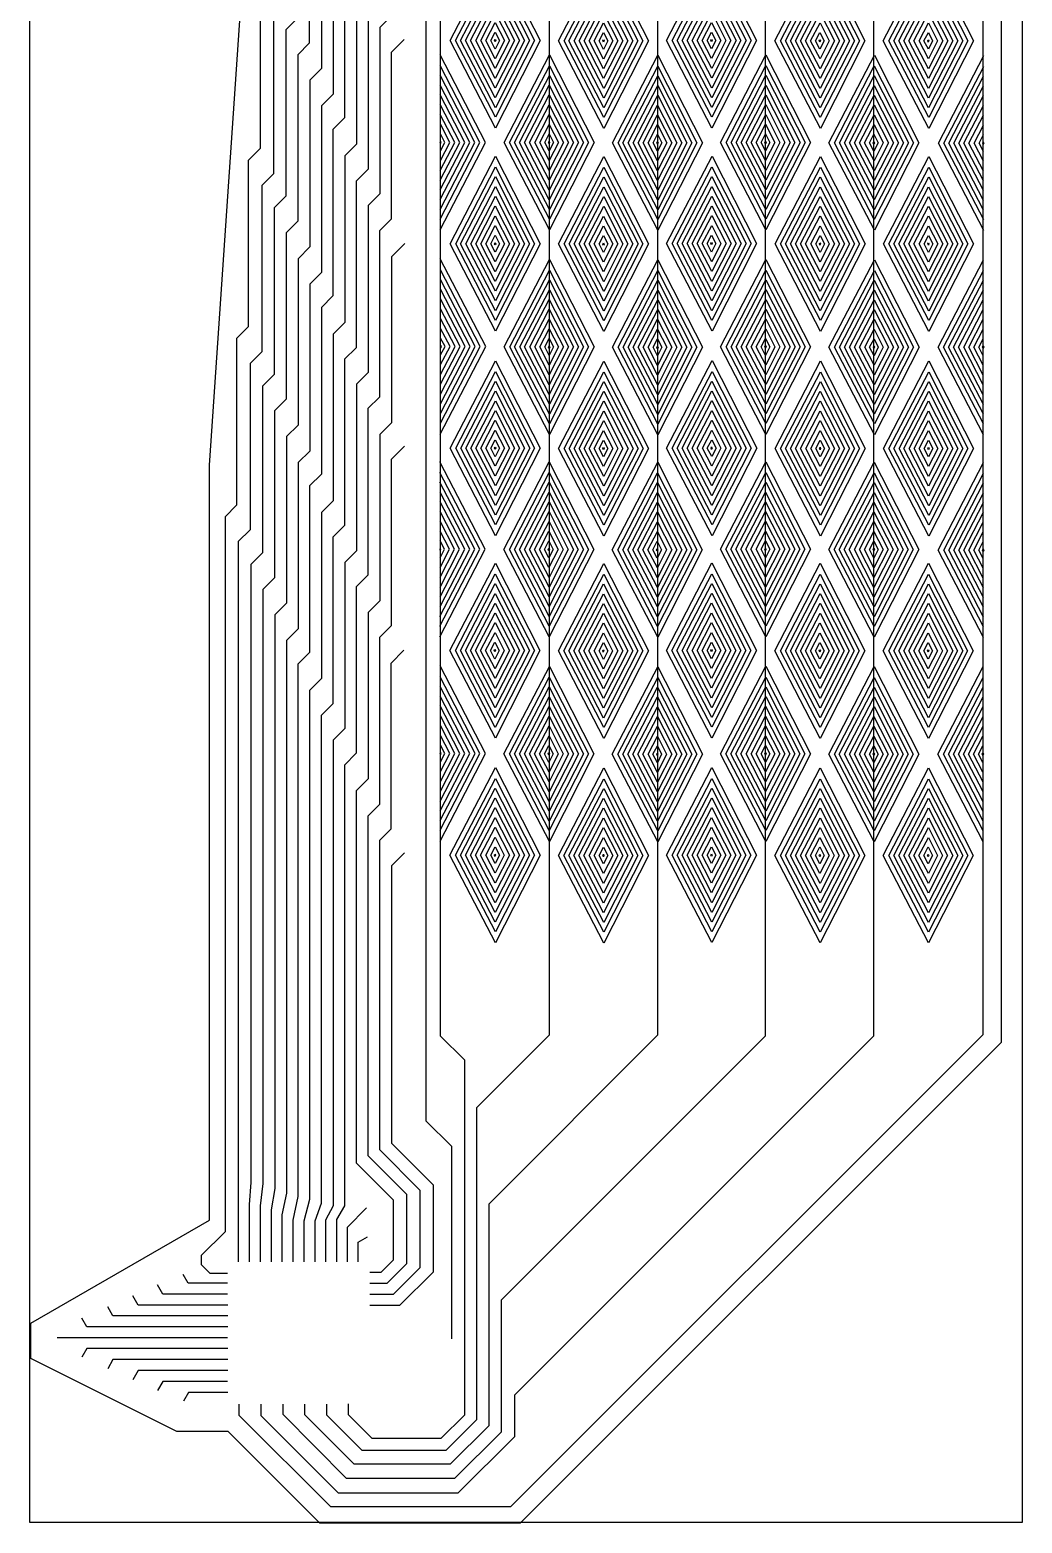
# Model space of a CAD drawing. Extents: x 4 to 38, y 96 to 221.
# Drawn here: x 3.9 to 37.9, y 96.1 to 147.4 of the extents above; entities that cross this region are included whole.
import ezdxf

# ---------------------------------------------------------------- set-up
doc = ezdxf.new("R2010")
doc.units = 0
doc.layers.add('Layer_1', color=7, linetype='CONTINUOUS')

msp = doc.modelspace()

# ---------------------------------------------------------------- linework, layer by layer
at = {"layer": 'Layer_1', "color": 7}
for points in [[(3.854081, 220.964855), (37.885623, 220.964855), (37.885623, 96.14432), (3.854081, 96.14432)], [(18.265335, 146.994397), (19.822774, 149.998705), (21.353201, 146.994397), (19.822774, 143.989733)], [(21.982928, 146.983567), (23.540367, 149.987869), (25.070794, 146.983567), (23.540367, 143.978903)], [(25.69029, 146.996798), (27.247729, 150.0011), (28.778156, 146.996798), (27.247729, 143.992132)], [(25.881198, 146.996768), (27.246036, 149.629549), (28.587202, 146.996768), (27.246036, 144.363682)], [(29.407883, 146.98596), (30.965324, 149.990265), (32.49575, 146.98596), (30.965324, 143.981295)], [(33.124935, 146.985938), (34.682374, 149.990241), (36.212801, 146.985938), (34.682374, 143.981272)], [(18.456242, 146.994375), (19.82108, 149.627154), (21.162247, 146.994375), (19.82108, 144.361283)], [(18.626448, 146.994352), (19.81957, 149.295892), (20.992, 146.994352), (19.81957, 144.692543)], [(22.173836, 146.983538), (23.538674, 149.616317), (24.879839, 146.983538), (23.538674, 144.350453)], [(22.344041, 146.983515), (23.537165, 149.285058), (24.709593, 146.983515), (23.537165, 144.681713)], [(26.051403, 146.996753), (27.244526, 149.298287), (28.416955, 146.996753), (27.244526, 144.694942)], [(29.598791, 146.985938), (30.963629, 149.618714), (32.304794, 146.985938), (30.963629, 144.352845)], [(29.768997, 146.985915), (30.962119, 149.287453), (32.134548, 146.985915), (30.962119, 144.684105)], [(33.315842, 146.985915), (34.68068, 149.618689), (36.021847, 146.985915), (34.68068, 144.352823)], [(33.486048, 146.985893), (34.679172, 149.287429), (35.8516, 146.985893), (34.679172, 144.684082)], [(18.799517, 146.99433), (19.818034, 148.959058), (20.818888, 146.99433), (19.818034, 145.029375)], [(18.970354, 146.994315), (19.816518, 148.626567), (20.648006, 146.994315), (19.816518, 145.361865)], [(22.517111, 146.9835), (23.535628, 148.948224), (24.53648, 146.9835), (23.535628, 145.018537)], [(22.687948, 146.983477), (23.534111, 148.615732), (24.365599, 146.983477), (23.534111, 145.351027)], [(26.224472, 146.99673), (27.24299, 148.961454), (28.243844, 146.99673), (27.24299, 145.031768)], [(26.39531, 146.996708), (27.241474, 148.628962), (28.072962, 146.996708), (27.241474, 145.364258)], [(29.942066, 146.985893), (30.960583, 148.95062), (31.961435, 146.985893), (30.960583, 145.020938)], [(30.112903, 146.98587), (30.959067, 148.618127), (31.790556, 146.98587), (30.959067, 145.353428)], [(33.659117, 146.98587), (34.677635, 148.950596), (35.678488, 146.98587), (34.677635, 145.020915)], [(33.829954, 146.985847), (34.676118, 148.618103), (35.507606, 146.985847), (34.676118, 145.353405)], [(19.143649, 146.994293), (19.814981, 148.289294), (20.474671, 146.994293), (19.814981, 145.699133)], [(22.861242, 146.983455), (23.532575, 148.27846), (24.192263, 146.983455), (23.532575, 145.688302)], [(26.568604, 146.996685), (27.239936, 148.291691), (27.899627, 146.996685), (27.239936, 145.701532)], [(30.286198, 146.985847), (30.95753, 148.280855), (31.617218, 146.985847), (30.95753, 145.690695)], [(34.003249, 146.985825), (34.674582, 148.280831), (35.334271, 146.985825), (34.674582, 145.690673)], [(19.315534, 146.99427), (19.813441, 147.954733), (20.302711, 146.99427), (19.813441, 146.033693)], [(19.490151, 146.994248), (19.81186, 147.61482), (20.127988, 146.994248), (19.81186, 146.373593)], [(23.033129, 146.983432), (23.531035, 147.943898), (24.020304, 146.983432), (23.531035, 146.022855)], [(23.207744, 146.98341), (23.529453, 147.60399), (23.845581, 146.98341), (23.529453, 146.362763)], [(26.74049, 146.996663), (27.238398, 147.957128), (27.727666, 146.996663), (27.238398, 146.036092)], [(26.915107, 146.99664), (27.236816, 147.61722), (27.552944, 146.99664), (27.236816, 146.375992)], [(30.458083, 146.985825), (30.95599, 147.946293), (31.445259, 146.985825), (30.95599, 146.025255)], [(30.6327, 146.98581), (30.954408, 147.606382), (31.270536, 146.98581), (30.954408, 146.365155)], [(34.175135, 146.985803), (34.673042, 147.94627), (35.162312, 146.985803), (34.673042, 146.025225)], [(34.349751, 146.98578), (34.671461, 147.60636), (34.987589, 146.98578), (34.671461, 146.365133)], [(19.660225, 146.994225), (19.810291, 147.283695), (19.957753, 146.994225), (19.810291, 146.70471)], [(23.377819, 146.983387), (23.527883, 147.272865), (23.675346, 146.983387), (23.527883, 146.693872)], [(27.085181, 146.996618), (27.235247, 147.286095), (27.382708, 146.996618), (27.235247, 146.70711)], [(30.802774, 146.98578), (30.952839, 147.275258), (31.100301, 146.98578), (30.952839, 146.696272)], [(34.519826, 146.985758), (34.669892, 147.275235), (34.817354, 146.985758), (34.669892, 146.69625)], [(19.786615, 146.99283), (19.808267, 147.034605), (19.829545, 146.99283), (19.808267, 146.951055)], [(23.504208, 146.981992), (23.525861, 147.023767), (23.547138, 146.981992), (23.525861, 146.940217)], [(27.211571, 146.995223), (27.233224, 147.036997), (27.254501, 146.995223), (27.233224, 146.953447)], [(30.929163, 146.984385), (30.950815, 147.02616), (30.972093, 146.984385), (30.950815, 146.94261)], [(34.646216, 146.984363), (34.667868, 147.026138), (34.689146, 146.984363), (34.667868, 146.942588)], [(20.117153, 143.50011), (21.674592, 146.504415), (23.205019, 143.50011), (21.674592, 140.495452)], [(20.30806, 143.500088), (21.672898, 146.132865), (23.014065, 143.500088), (21.672898, 140.866995)], [(23.834746, 143.48928), (25.392184, 146.493585), (26.922611, 143.48928), (25.392184, 140.484615)], [(24.025654, 143.489258), (25.390491, 146.122028), (26.731657, 143.489258), (25.390491, 140.856165)], [(27.542109, 143.50251), (29.099548, 146.506815), (30.629975, 143.50251), (29.099548, 140.497845)], [(27.733017, 143.502488), (29.097855, 146.135258), (30.43902, 143.502488), (29.097855, 140.869395)], [(31.259702, 143.491672), (32.81714, 146.495978), (34.347567, 143.491672), (32.81714, 140.487015)], [(31.450609, 143.49165), (32.815447, 146.124427), (34.156614, 143.49165), (32.815447, 140.858557)], [(20.478266, 143.500072), (21.671389, 145.801605), (22.843817, 143.500072), (21.671389, 141.198255)], [(24.195859, 143.489235), (25.388981, 145.790767), (26.56141, 143.489235), (25.388981, 141.187425)], [(27.903222, 143.502465), (29.096344, 145.803997), (30.268774, 143.502465), (29.096344, 141.200655)], [(31.620814, 143.491627), (32.813938, 145.79316), (33.986365, 143.491627), (32.813938, 141.189818)], [(20.651336, 143.50005), (21.669854, 145.464772), (22.670706, 143.50005), (21.669854, 141.535088)], [(20.822173, 143.500027), (21.668336, 145.132275), (22.499825, 143.500027), (21.668336, 141.867578)], [(24.368929, 143.489213), (25.387445, 145.453935), (26.388298, 143.489213), (25.387445, 141.524258)], [(24.539766, 143.48919), (25.385929, 145.121445), (26.217417, 143.48919), (25.385929, 141.856747)], [(28.076291, 143.502443), (29.094808, 145.467165), (30.095661, 143.502443), (29.094808, 141.537487)], [(28.247129, 143.50242), (29.093293, 145.134675), (29.924781, 143.50242), (29.093293, 141.869978)], [(31.793884, 143.491605), (32.812402, 145.456327), (33.813254, 143.491605), (32.812402, 141.52665)], [(31.964721, 143.49159), (32.810885, 145.123837), (33.642373, 143.49159), (32.810885, 141.85914)], [(20.995467, 143.500005), (21.666799, 144.795007), (22.326489, 143.500005), (21.666799, 142.204853)], [(24.71306, 143.489175), (25.384392, 144.78417), (26.04408, 143.489175), (25.384392, 142.194015)], [(28.420423, 143.502398), (29.091755, 144.7974), (29.751444, 143.502398), (29.091755, 142.207245)], [(32.138015, 143.491568), (32.809348, 144.78657), (33.469038, 143.491568), (32.809348, 142.196408)], [(21.167353, 143.499982), (21.665261, 144.460447), (22.154529, 143.499982), (21.665261, 142.539405)], [(21.341969, 143.49996), (21.663679, 144.12054), (21.979807, 143.49996), (21.663679, 142.879312)], [(24.884946, 143.489152), (25.382852, 144.44961), (25.872121, 143.489152), (25.382852, 142.528575)], [(25.059563, 143.489123), (25.381271, 144.109702), (25.697399, 143.489123), (25.381271, 142.868475)], [(28.592309, 143.502383), (29.090215, 144.46284), (29.579485, 143.502383), (29.090215, 142.541805)], [(28.766926, 143.50236), (29.088634, 144.122932), (29.404762, 143.50236), (29.088634, 142.881705)], [(32.309901, 143.491545), (32.807809, 144.452002), (33.297078, 143.491545), (32.807809, 142.530967)], [(32.484518, 143.491523), (32.806227, 144.112095), (33.122355, 143.491523), (32.806227, 142.870868)], [(17.957867, 143.50056), (17.936215, 143.542335), (17.914937, 143.50056), (17.936215, 143.458785)], [(21.512044, 143.499937), (21.662109, 143.789415), (21.809572, 143.499937), (21.662109, 143.210422)], [(21.638434, 143.498542), (21.660086, 143.540318), (21.681364, 143.498542), (21.660086, 143.456768)], [(25.229636, 143.4891), (25.379701, 143.778577), (25.527164, 143.4891), (25.379701, 143.199592)], [(25.356026, 143.487712), (25.377678, 143.529488), (25.398955, 143.487712), (25.377678, 143.445938)], [(28.937, 143.50233), (29.087065, 143.791808), (29.234527, 143.50233), (29.087065, 143.212823)], [(29.063389, 143.500935), (29.085041, 143.54271), (29.106319, 143.500935), (29.085041, 143.45916)], [(32.654593, 143.4915), (32.804659, 143.78097), (32.95212, 143.4915), (32.804659, 143.201985)], [(32.780983, 143.490105), (32.802635, 143.53188), (32.823913, 143.490105), (32.802635, 143.44833)], [(36.533521, 143.47569), (36.555173, 143.517465), (36.576451, 143.47569), (36.555173, 143.433915)], [(18.26755, 140.025728), (19.824988, 143.030033), (21.355416, 140.025728), (19.824988, 137.021062)], [(21.985142, 140.014898), (23.542581, 143.019195), (25.073008, 140.014898), (23.542581, 137.010233)], [(25.692504, 140.028128), (27.249944, 143.032425), (28.78037, 140.028128), (27.249944, 137.023462)], [(29.410098, 140.01729), (30.967536, 143.021595), (32.497964, 140.01729), (30.967536, 137.012625)], [(33.127149, 140.017268), (34.684588, 143.021572), (36.215014, 140.017268), (34.684588, 137.012603)], [(18.458457, 140.025705), (19.823296, 142.658482), (21.164461, 140.025705), (19.823296, 137.392612)], [(22.17605, 140.014868), (23.540888, 142.647645), (24.882054, 140.014868), (23.540887, 137.381783)], [(25.883412, 140.028105), (27.24825, 142.660875), (28.589416, 140.028105), (27.24825, 137.395013)], [(29.601005, 140.017268), (30.965843, 142.650045), (32.307008, 140.017268), (30.965843, 137.384175)], [(33.318057, 140.017245), (34.682894, 142.650015), (36.024062, 140.017245), (34.682894, 137.384152)], [(18.628663, 140.025682), (19.821785, 142.327223), (20.994214, 140.025682), (19.821785, 137.723872)], [(18.801732, 140.02566), (19.820249, 141.99039), (20.821102, 140.02566), (19.820249, 138.060705)], [(22.346255, 140.014853), (23.539378, 142.316385), (24.711806, 140.014853), (23.539378, 137.713043)], [(22.519324, 140.01483), (23.537843, 141.979553), (24.538695, 140.01483), (23.537843, 138.049868)], [(26.053617, 140.028082), (27.246739, 142.329615), (28.419169, 140.028082), (27.246739, 137.726272)], [(26.226686, 140.02806), (27.245205, 141.992783), (28.246058, 140.02806), (27.245205, 138.063097)], [(29.771211, 140.017245), (30.964333, 142.318778), (32.136762, 140.017245), (30.964333, 137.715435)], [(29.94428, 140.017223), (30.962797, 141.981945), (31.963649, 140.017223), (30.962797, 138.052267)], [(33.488262, 140.017223), (34.681384, 142.318755), (35.853813, 140.017223), (34.681384, 137.715413)], [(33.661331, 140.0172), (34.679849, 141.981922), (35.680702, 140.0172), (34.679849, 138.052245)], [(18.972569, 140.025645), (19.818733, 141.657893), (20.65022, 140.025645), (19.818733, 138.393195)], [(22.690162, 140.014807), (23.536325, 141.647063), (24.367813, 140.014807), (23.536325, 138.382365)], [(26.397524, 140.028037), (27.243688, 141.660292), (28.075176, 140.028037), (27.243688, 138.395595)], [(30.115117, 140.0172), (30.96128, 141.649455), (31.792769, 140.0172), (30.96128, 138.384757)], [(33.832169, 140.017178), (34.678333, 141.649432), (35.509821, 140.017178), (34.678333, 138.384735)], [(19.145864, 140.025622), (19.817196, 141.320625), (20.476885, 140.025622), (19.817196, 138.730462)], [(19.317749, 140.0256), (19.815656, 140.986058), (20.304925, 140.0256), (19.815656, 139.065022)], [(22.863456, 140.014785), (23.534789, 141.309787), (24.194477, 140.014785), (23.534788, 138.719632)], [(23.035342, 140.014763), (23.533249, 140.975228), (24.022519, 140.014763), (23.533249, 139.054185)], [(26.570818, 140.028015), (27.24215, 141.323017), (27.90184, 140.028015), (27.24215, 138.732863)], [(26.742703, 140.027993), (27.240612, 140.988458), (27.729881, 140.027993), (27.240612, 139.067415)], [(30.288412, 140.017185), (30.959744, 141.31218), (31.619432, 140.017185), (30.959744, 138.722025)], [(30.460297, 140.017162), (30.958204, 140.97762), (31.447473, 140.017162), (30.958204, 139.056585)], [(34.005463, 140.017155), (34.676795, 141.312158), (35.336486, 140.017155), (34.676795, 138.722002)], [(34.177349, 140.017133), (34.675257, 140.977598), (35.164525, 140.017133), (34.675257, 139.056562)], [(19.492366, 140.025577), (19.814074, 140.64615), (20.130202, 140.025577), (19.814074, 139.40493)], [(23.209958, 140.01474), (23.531668, 140.63532), (23.847796, 140.01474), (23.531668, 139.394092)], [(26.917321, 140.02797), (27.23903, 140.64855), (27.555158, 140.02797), (27.23903, 139.407322)], [(30.634915, 140.01714), (30.956622, 140.637713), (31.27275, 140.01714), (30.956622, 139.396485)], [(34.351965, 140.017118), (34.673675, 140.63769), (34.989803, 140.017118), (34.673675, 139.396463)], [(19.66244, 140.025555), (19.812506, 140.315025), (19.959967, 140.025555), (19.812506, 139.73604)], [(19.788829, 140.02416), (19.810482, 140.065935), (19.83176, 140.02416), (19.810482, 139.982385)], [(23.380033, 140.014718), (23.530097, 140.304195), (23.677561, 140.014718), (23.530097, 139.72521)], [(23.506423, 140.013323), (23.528075, 140.055097), (23.549353, 140.013323), (23.528075, 139.971547)], [(27.087396, 140.027947), (27.237461, 140.317425), (27.384923, 140.027947), (27.237461, 139.73844)], [(27.213785, 140.026553), (27.235437, 140.068328), (27.256715, 140.026553), (27.235437, 139.984778)], [(30.804988, 140.017118), (30.955054, 140.306588), (31.102515, 140.017118), (30.955054, 139.727602)], [(30.931377, 140.015722), (30.953029, 140.057498), (30.974307, 140.015722), (30.953029, 139.973948)], [(34.52204, 140.017088), (34.672106, 140.306565), (34.819568, 140.017088), (34.672106, 139.72758)], [(34.64843, 140.015693), (34.670083, 140.057468), (34.69136, 140.015693), (34.670083, 139.973917)], [(20.11884, 136.48053), (21.676279, 139.484835), (23.206705, 136.48053), (21.676279, 133.475865)], [(23.836433, 136.469693), (25.393872, 139.473997), (26.924299, 136.469693), (25.393872, 133.465035)], [(27.543796, 136.48293), (29.101236, 139.487227), (30.631663, 136.48293), (29.101236, 133.478265)], [(31.261389, 136.472093), (32.818828, 139.476398), (34.349255, 136.472093), (32.818828, 133.467427)], [(20.309748, 136.480507), (21.674585, 139.113278), (23.015753, 136.480507), (21.674585, 133.847415)], [(24.027341, 136.46967), (25.392178, 139.102447), (26.733343, 136.46967), (25.392178, 133.836578)], [(27.734704, 136.4829), (29.099542, 139.115678), (30.440707, 136.4829), (29.099542, 133.849815)], [(31.452296, 136.47207), (32.817134, 139.10484), (34.158301, 136.47207), (32.817134, 133.838977)], [(20.479953, 136.480485), (21.673075, 138.782025), (22.845504, 136.480485), (21.673075, 134.178675)], [(20.653022, 136.480462), (21.67154, 138.445185), (22.672393, 136.480462), (21.67154, 134.515508)], [(24.197547, 136.469648), (25.390668, 138.771187), (26.563097, 136.469648), (25.390668, 134.167845)], [(24.370616, 136.469632), (25.389132, 138.434355), (26.389984, 136.469632), (25.389132, 134.50467)], [(27.90491, 136.482878), (29.098032, 138.784418), (30.27046, 136.482878), (29.098032, 134.181075)], [(28.077979, 136.482863), (29.096496, 138.447585), (30.097349, 136.482863), (29.096496, 134.5179)], [(31.622502, 136.472048), (32.815625, 138.77358), (33.988053, 136.472048), (32.815625, 134.170237)], [(31.795571, 136.472025), (32.814089, 138.436747), (33.814942, 136.472025), (32.814089, 134.50707)], [(20.82386, 136.480447), (21.670024, 138.112695), (22.501511, 136.480447), (21.670024, 134.847998)], [(24.541454, 136.46961), (25.387616, 138.101857), (26.219105, 136.46961), (25.387616, 134.83716)], [(28.248817, 136.48284), (29.09498, 138.115087), (29.926468, 136.48284), (29.09498, 134.85039)], [(31.966409, 136.472003), (32.812572, 138.104258), (33.64406, 136.472003), (32.812572, 134.83956)], [(20.997154, 136.480425), (21.668486, 137.77542), (22.328176, 136.480425), (21.668486, 135.185265)], [(21.16904, 136.480402), (21.666946, 137.44086), (22.156216, 136.480402), (21.666946, 135.519825)], [(24.714748, 136.469587), (25.38608, 137.76459), (26.045768, 136.469587), (25.38608, 135.174435)], [(24.886633, 136.469565), (25.384538, 137.430023), (25.873808, 136.469565), (25.384538, 135.508987)], [(28.42211, 136.482818), (29.093443, 137.77782), (29.753132, 136.482818), (29.093443, 135.187665)], [(28.593996, 136.482795), (29.091903, 137.443252), (29.581172, 136.482795), (29.091903, 135.522218)], [(32.139703, 136.47198), (32.811035, 137.766982), (33.470726, 136.47198), (32.811035, 135.176828)], [(32.311589, 136.471958), (32.809496, 137.432423), (33.298766, 136.471958), (32.809496, 135.51138)], [(21.343656, 136.48038), (21.665365, 137.100953), (21.981493, 136.48038), (21.665365, 135.859725)], [(25.06125, 136.469542), (25.382956, 137.090115), (25.699084, 136.469542), (25.382956, 135.848895)], [(28.768613, 136.482773), (29.090321, 137.103352), (29.406449, 136.482773), (29.090321, 135.862125)], [(32.486205, 136.471935), (32.807915, 137.092515), (33.124043, 136.471935), (32.807915, 135.851288)], [(17.966768, 136.495365), (17.945116, 136.53714), (17.923838, 136.495365), (17.945116, 136.45359)], [(21.513731, 136.48035), (21.663796, 136.769827), (21.811259, 136.48035), (21.663796, 136.190843)], [(21.64012, 136.478963), (21.661772, 136.520737), (21.68305, 136.478963), (21.661772, 136.437187)], [(25.231323, 136.46952), (25.381388, 136.758998), (25.52885, 136.46952), (25.381388, 136.180005)], [(25.357712, 136.468125), (25.379364, 136.5099), (25.400641, 136.468125), (25.379364, 136.42635)], [(28.938687, 136.48275), (29.088752, 136.772227), (29.236214, 136.48275), (29.088752, 136.193235)], [(29.065076, 136.481355), (29.086729, 136.52313), (29.108006, 136.481355), (29.086729, 136.43958)], [(32.65628, 136.471913), (32.806346, 136.76139), (32.953807, 136.471913), (32.806346, 136.182405)], [(32.782669, 136.470517), (32.804322, 136.512293), (32.825599, 136.470517), (32.804322, 136.428742)], [(36.524621, 136.470495), (36.546274, 136.51227), (36.567551, 136.470495), (36.546274, 136.42872)], [(18.269237, 133.006147), (19.826675, 136.010453), (21.357101, 133.006147), (19.826675, 130.001483)], [(21.986829, 132.99531), (23.544268, 135.999615), (25.074695, 132.99531), (23.544268, 129.990645)], [(25.694191, 133.00854), (27.251631, 136.012845), (28.782058, 133.00854), (27.251631, 130.003875)], [(29.411786, 132.99771), (30.969224, 136.002007), (32.499651, 132.99771), (30.969224, 129.993045)], [(33.128836, 132.99768), (34.686275, 136.001985), (36.216702, 132.99768), (34.686275, 129.993015)], [(18.460144, 133.006125), (19.824982, 135.638895), (21.166148, 133.006125), (19.824982, 130.373032)], [(18.63035, 133.006102), (19.823473, 135.307635), (20.9959, 133.006102), (19.823473, 130.704285)], [(22.177737, 132.995288), (23.542575, 135.628065), (24.883739, 132.995288), (23.542575, 130.362195)], [(22.347943, 132.995265), (23.541064, 135.296805), (24.713494, 132.995265), (23.541064, 130.693455)], [(25.8851, 133.008517), (27.249937, 135.641295), (28.591104, 133.008517), (27.249937, 130.375425)], [(26.055304, 133.008495), (27.248427, 135.310035), (28.420855, 133.008495), (27.248427, 130.706685)], [(29.602692, 132.99768), (30.967531, 135.630458), (32.308696, 132.99768), (30.967531, 130.364587)], [(29.772899, 132.997665), (30.966021, 135.299197), (32.138449, 132.997665), (30.966021, 130.695848)], [(33.319744, 132.997658), (34.684582, 135.630435), (36.025749, 132.997658), (34.684582, 130.364565)], [(33.48995, 132.997635), (34.683073, 135.299175), (35.855501, 132.997635), (34.683073, 130.695825)], [(18.803419, 133.00608), (19.821936, 134.970802), (20.822789, 133.00608), (19.821936, 131.041117)], [(22.521012, 132.99525), (23.539529, 134.959965), (24.54038, 132.99525), (23.539529, 131.030287)], [(26.228374, 133.00848), (27.246892, 134.973195), (28.247745, 133.00848), (27.246892, 131.043518)], [(29.945968, 132.997642), (30.964484, 134.962365), (31.965337, 132.997642), (30.964484, 131.03268)], [(33.663019, 132.997613), (34.681537, 134.962335), (35.68239, 132.997613), (34.681537, 131.032657)], [(18.974256, 133.006057), (19.820419, 134.638312), (20.651907, 133.006057), (19.820419, 131.373615)], [(19.14755, 133.006035), (19.818883, 134.301038), (20.478572, 133.006035), (19.818883, 131.710882)], [(22.691849, 132.995227), (23.538013, 134.627475), (24.369501, 132.995227), (23.538013, 131.362777)], [(22.865144, 132.995205), (23.536476, 134.290208), (24.196164, 132.995205), (23.536476, 131.700045)], [(26.399212, 133.008458), (27.245375, 134.640705), (28.076863, 133.008457), (27.245375, 131.376008)], [(26.572505, 133.008435), (27.243838, 134.303438), (27.903527, 133.008435), (27.243838, 131.713282)], [(30.116805, 132.99762), (30.962968, 134.629868), (31.794457, 132.99762), (30.962968, 131.365178)], [(30.290099, 132.997597), (30.961432, 134.2926), (31.62112, 132.997597), (30.961432, 131.702445)], [(33.833856, 132.997597), (34.68002, 134.629845), (35.511508, 132.997597), (34.68002, 131.365148)], [(34.00715, 132.997575), (34.678483, 134.292577), (35.338173, 132.997575), (34.678483, 131.702415)], [(19.319436, 133.006012), (19.817343, 133.966477), (20.306612, 133.006012), (19.817343, 132.045443)], [(23.037029, 132.995182), (23.534935, 133.95564), (24.024206, 132.995182), (23.534935, 132.034605)], [(26.744391, 133.008412), (27.242299, 133.96887), (27.731568, 133.008412), (27.242299, 132.047835)], [(30.461985, 132.997575), (30.959891, 133.95804), (31.44916, 132.997575), (30.959891, 132.036997)], [(34.179036, 132.997553), (34.676944, 133.95801), (35.166213, 132.997553), (34.676944, 132.036975)], [(19.494052, 133.005998), (19.815761, 133.62657), (20.131889, 133.005998), (19.815761, 132.385343)], [(19.664127, 133.005967), (19.814192, 133.295445), (19.961654, 133.005967), (19.814192, 132.71646)], [(23.211646, 132.99516), (23.533353, 133.615733), (23.849481, 132.99516), (23.533353, 132.374505)], [(23.38172, 132.995137), (23.531785, 133.284607), (23.679247, 132.995137), (23.531785, 132.705623)], [(26.919008, 133.00839), (27.240718, 133.628963), (27.556846, 133.00839), (27.240718, 132.387735)], [(27.089083, 133.00836), (27.239148, 133.297838), (27.38661, 133.00836), (27.239148, 132.718852)], [(30.636601, 132.997553), (30.958309, 133.618133), (31.274437, 132.997553), (30.958309, 132.376905)], [(30.806675, 132.99753), (30.956741, 133.287008), (31.104202, 132.99753), (30.956741, 132.708015)], [(34.353653, 132.99753), (34.675362, 133.618103), (34.99149, 132.99753), (34.675362, 132.376882)], [(34.523728, 132.997507), (34.673794, 133.286985), (34.821255, 132.997507), (34.673794, 132.708)], [(19.790516, 133.004572), (19.812169, 133.046347), (19.833446, 133.004572), (19.812169, 132.962797)], [(23.508108, 132.993742), (23.529761, 133.035517), (23.551038, 132.993742), (23.529761, 132.951967)], [(27.215473, 133.006973), (27.237125, 133.048747), (27.258403, 133.006973), (27.237125, 132.965197)], [(30.933065, 132.996135), (30.954717, 133.03791), (30.975995, 132.996135), (30.954717, 132.95436)], [(34.650118, 132.996112), (34.67177, 133.037888), (34.693048, 132.996112), (34.67177, 132.954338)], [(20.111037, 129.535695), (21.668477, 132.54), (23.198902, 129.535695), (21.668477, 126.531037)], [(23.828631, 129.524865), (25.386068, 132.52917), (26.916495, 129.524865), (25.386068, 126.5202)], [(27.535994, 129.538095), (29.093433, 132.5424), (30.623859, 129.538095), (29.093433, 126.53343)], [(31.253585, 129.527258), (32.811024, 132.531563), (34.341451, 129.527258), (32.811024, 126.5226)], [(20.301945, 129.535673), (21.666782, 132.16845), (23.007949, 129.535673), (21.666782, 126.90258)], [(20.47215, 129.535658), (21.665273, 131.83719), (22.837701, 129.535658), (21.665273, 127.23384)], [(24.019538, 129.524842), (25.384375, 132.157612), (26.725541, 129.524842), (25.384375, 126.89175)], [(24.189744, 129.52482), (25.382865, 131.826352), (26.555293, 129.52482), (25.382865, 127.22301)], [(27.726902, 129.538072), (29.091739, 132.170842), (30.432904, 129.538072), (29.091739, 126.90498)], [(27.897106, 129.53805), (29.090228, 131.839583), (30.262658, 129.53805), (29.090228, 127.23624)], [(31.444492, 129.527235), (32.809331, 132.160012), (34.150498, 129.527235), (32.809331, 126.894143)], [(31.614698, 129.527213), (32.807822, 131.828745), (33.980249, 129.527213), (32.807822, 127.225403)], [(20.645219, 129.535635), (21.663738, 131.500358), (22.664591, 129.535635), (21.663738, 127.570673)], [(24.362813, 129.524798), (25.381329, 131.48952), (26.382182, 129.524798), (25.381329, 127.559843)], [(28.070176, 129.538027), (29.088692, 131.50275), (30.089545, 129.538027), (29.088692, 127.573072)], [(31.787768, 129.52719), (32.806286, 131.491913), (33.807139, 129.52719), (32.806286, 127.562235)], [(20.816057, 129.535613), (21.662221, 131.16786), (22.493709, 129.535612), (21.662221, 127.903162)], [(20.989351, 129.53559), (21.660683, 130.830592), (22.320373, 129.53559), (21.660683, 128.240437)], [(24.533651, 129.524775), (25.379812, 131.15703), (26.211301, 129.524775), (25.379812, 127.892333)], [(24.706945, 129.52476), (25.378276, 130.819755), (26.037964, 129.52476), (25.378276, 128.2296)], [(28.241014, 129.538005), (29.087177, 131.17026), (29.918665, 129.538005), (29.087177, 127.905562)], [(28.414307, 129.537982), (29.08564, 130.832985), (29.745328, 129.537982), (29.08564, 128.24283)], [(31.958605, 129.527175), (32.804768, 131.159423), (33.636256, 129.527175), (32.804768, 127.894725)], [(32.131899, 129.527152), (32.803232, 130.822155), (33.462922, 129.527152), (32.803232, 128.231992)], [(21.161237, 129.535568), (21.659145, 130.496033), (22.148414, 129.535568), (21.659145, 128.57499)], [(21.335853, 129.535545), (21.657563, 130.156125), (21.973691, 129.535545), (21.657563, 128.914897)], [(24.87883, 129.524738), (25.376737, 130.485195), (25.866005, 129.524738), (25.376737, 128.56416)], [(28.586193, 129.537968), (29.084099, 130.498425), (29.573368, 129.537968), (29.084099, 128.57739)], [(28.76081, 129.537945), (29.082518, 130.158518), (29.398646, 129.537945), (29.082518, 128.91729)], [(32.303785, 129.52713), (32.801693, 130.487587), (33.290962, 129.52713), (32.801693, 128.566553)], [(21.505929, 129.535523), (21.655993, 129.825), (21.803456, 129.535523), (21.655993, 129.246007)], [(25.053447, 129.524708), (25.375155, 130.145287), (25.691283, 129.524708), (25.375155, 128.90406)], [(25.22352, 129.524685), (25.373584, 129.814163), (25.521047, 129.524685), (25.373584, 129.235177)], [(28.930883, 129.537915), (29.080949, 129.827393), (29.228411, 129.537915), (29.080949, 129.248407)], [(32.478401, 129.527107), (32.800111, 130.14768), (33.116239, 129.527107), (32.800111, 128.906453)], [(32.648477, 129.527085), (32.798543, 129.816555), (32.946004, 129.527085), (32.798543, 129.23757)], [(17.951751, 129.536145), (17.930098, 129.57792), (17.908821, 129.536145), (17.930098, 129.49437)], [(21.632318, 129.534128), (21.653971, 129.575902), (21.675248, 129.534128), (21.653971, 129.492352)], [(25.349909, 129.523298), (25.371562, 129.565073), (25.392839, 129.523298), (25.371562, 129.481523)], [(29.057272, 129.53652), (29.078925, 129.578295), (29.100202, 129.53652), (29.078925, 129.494745)], [(32.774867, 129.52569), (32.796519, 129.567465), (32.817797, 129.52569), (32.796519, 129.483915)], [(36.527405, 129.511275), (36.549057, 129.55305), (36.570335, 129.511275), (36.549057, 129.4695)], [(18.261433, 126.061312), (19.818872, 129.065618), (21.349301, 126.061312), (19.818872, 123.056647)], [(18.452341, 126.06129), (19.81718, 128.694067), (21.158344, 126.06129), (19.81718, 123.428197)], [(21.979026, 126.050482), (23.536465, 129.05478), (25.066892, 126.050482), (23.536465, 123.045817)], [(22.169934, 126.050453), (23.534771, 128.68323), (24.875939, 126.050453), (23.534771, 123.417367)], [(25.686388, 126.063712), (27.243827, 129.06801), (28.774254, 126.063712), (27.243827, 123.059047)], [(25.877296, 126.06369), (27.242134, 128.69646), (28.5833, 126.06369), (27.242134, 123.430598)], [(29.403982, 126.052875), (30.96142, 129.05718), (32.491848, 126.052875), (30.96142, 123.04821)], [(29.594888, 126.052853), (30.959728, 128.68563), (32.300892, 126.052853), (30.959728, 123.41976)], [(33.121033, 126.052853), (34.678472, 129.057158), (36.208898, 126.052853), (34.678472, 123.048187)], [(33.311941, 126.05283), (34.676778, 128.6856), (36.017946, 126.05283), (34.676778, 123.419737)], [(18.622547, 126.061268), (19.815669, 128.362808), (20.988099, 126.061268), (19.815669, 123.759457)], [(22.340139, 126.050438), (23.533262, 128.35197), (24.70569, 126.050438), (23.533262, 123.748627)], [(26.047501, 126.063668), (27.240623, 128.3652), (28.413052, 126.063668), (27.240623, 123.761857)], [(29.765096, 126.05283), (30.958217, 128.354362), (32.130646, 126.05283), (30.958217, 123.75102)], [(33.482146, 126.052808), (34.675268, 128.35434), (35.847697, 126.052808), (34.675268, 123.750997)], [(18.795616, 126.061245), (19.814133, 128.025975), (20.814985, 126.061245), (19.814133, 124.09629)], [(18.966453, 126.06123), (19.812617, 127.693478), (20.644104, 126.06123), (19.812617, 124.42878)], [(22.513208, 126.050415), (23.531727, 128.015137), (24.53258, 126.050415), (23.531727, 124.085453)], [(22.684045, 126.050393), (23.53021, 127.682648), (24.361698, 126.050393), (23.53021, 124.41795)], [(26.22057, 126.063645), (27.239089, 128.028368), (28.239942, 126.063645), (27.239089, 124.098682)], [(26.391408, 126.063623), (27.237571, 127.695878), (28.06906, 126.063623), (27.237571, 124.43118)], [(29.938165, 126.052808), (30.95668, 128.01753), (31.957533, 126.052808), (30.95668, 124.087852)], [(30.109002, 126.052785), (30.955164, 127.68504), (31.786652, 126.052785), (30.955164, 124.420343)], [(33.655215, 126.052785), (34.673734, 128.017507), (35.674587, 126.052785), (34.673734, 124.08783)], [(33.826052, 126.052763), (34.672216, 127.685017), (35.503705, 126.052763), (34.672216, 124.42032)], [(19.139747, 126.061208), (19.81108, 127.35621), (20.470768, 126.061208), (19.81108, 124.766048)], [(22.85734, 126.05037), (23.528672, 127.345372), (24.18836, 126.05037), (23.528672, 124.755218)], [(26.564701, 126.0636), (27.236034, 127.358603), (27.895724, 126.0636), (27.236034, 124.768448)], [(30.282296, 126.05277), (30.953629, 127.347765), (31.613317, 126.05277), (30.953629, 124.75761)], [(33.999347, 126.05274), (34.670679, 127.347743), (35.33037, 126.05274), (34.670679, 124.757588)], [(19.311633, 126.061185), (19.80954, 127.021642), (20.298808, 126.061185), (19.80954, 125.100608)], [(19.486249, 126.061162), (19.807958, 126.681735), (20.124086, 126.061162), (19.807958, 125.440515)], [(23.029225, 126.050347), (23.527134, 127.010812), (24.016403, 126.050347), (23.527134, 125.08977)], [(23.203842, 126.050325), (23.525552, 126.670905), (23.84168, 126.050325), (23.525552, 125.429678)], [(26.736587, 126.063577), (27.234497, 127.024042), (27.723765, 126.063577), (27.234497, 125.103)], [(26.911204, 126.063555), (27.232915, 126.684135), (27.549043, 126.063555), (27.232915, 125.442908)], [(30.454181, 126.052748), (30.952087, 127.013205), (31.441357, 126.052748), (30.952087, 125.09217)], [(30.628798, 126.052725), (30.950506, 126.673297), (31.266634, 126.052725), (30.950506, 125.43207)], [(34.171232, 126.052717), (34.669141, 127.013182), (35.15841, 126.052717), (34.669141, 125.092148)], [(34.345849, 126.052702), (34.667559, 126.673275), (34.983687, 126.052702), (34.667559, 125.432047)], [(19.656324, 126.06114), (19.806389, 126.35061), (19.953851, 126.06114), (19.806389, 125.771625)], [(19.782713, 126.059745), (19.804366, 126.10152), (19.825643, 126.059745), (19.804366, 126.01797)], [(23.373918, 126.050303), (23.523981, 126.33978), (23.671444, 126.050303), (23.523981, 125.760795)], [(23.500307, 126.048908), (23.52196, 126.090683), (23.543237, 126.048908), (23.52196, 126.007133)], [(27.08128, 126.063533), (27.231344, 126.35301), (27.378807, 126.063533), (27.231344, 125.774025)], [(27.207668, 126.062138), (27.229321, 126.103913), (27.250598, 126.062138), (27.229321, 126.020363)], [(30.798872, 126.052702), (30.948937, 126.342173), (31.096399, 126.052702), (30.948937, 125.763187)], [(30.925261, 126.051308), (30.946913, 126.093083), (30.968191, 126.051308), (30.946913, 126.009533)], [(34.515925, 126.052672), (34.66599, 126.34215), (34.813452, 126.052672), (34.66599, 125.763165)], [(34.642315, 126.051277), (34.663967, 126.093052), (34.685245, 126.051277), (34.663967, 126.009502)], [(20.112724, 122.516115), (21.670164, 125.52042), (23.20059, 122.516115), (21.670164, 119.51145)], [(20.303632, 122.516093), (21.66847, 125.148863), (23.009637, 122.516093), (21.66847, 119.883)], [(23.830318, 122.505278), (25.387756, 125.509583), (26.918183, 122.505278), (25.387756, 119.50062)], [(24.021226, 122.505255), (25.386062, 125.138032), (26.727227, 122.505255), (25.386062, 119.872162)], [(27.53768, 122.518515), (29.09512, 125.522813), (30.625546, 122.518515), (29.09512, 119.51385)], [(27.728589, 122.518485), (29.093426, 125.151263), (30.434591, 122.518485), (29.093426, 119.8854)], [(31.255273, 122.507677), (32.812711, 125.511983), (34.343138, 122.507677), (32.812711, 119.503012)], [(31.44618, 122.507655), (32.811018, 125.140425), (34.152185, 122.507655), (32.811018, 119.874562)], [(20.473837, 122.51607), (21.666959, 124.81761), (22.839389, 122.51607), (21.666959, 120.21426)], [(24.191432, 122.505232), (25.384552, 124.806772), (26.556981, 122.505232), (25.384552, 120.20343)], [(27.898794, 122.518462), (29.091916, 124.820003), (30.264345, 122.518462), (29.091916, 120.21666)], [(31.616386, 122.507632), (32.80951, 124.809165), (33.981937, 122.507632), (32.80951, 120.205822)], [(20.646907, 122.516047), (21.665425, 124.48077), (22.666278, 122.516047), (21.665425, 120.551092)], [(20.817744, 122.516033), (21.663908, 124.14828), (22.495396, 122.516033), (21.663908, 120.883583)], [(24.364501, 122.505218), (25.383017, 124.46994), (26.383868, 122.505218), (25.383017, 120.540255)], [(24.535338, 122.505195), (25.3815, 124.137443), (26.212988, 122.505195), (25.3815, 120.872745)], [(28.071863, 122.518448), (29.09038, 124.48317), (30.091232, 122.518448), (29.09038, 120.553485)], [(28.2427, 122.518425), (29.088865, 124.150673), (29.920353, 122.518425), (29.088865, 120.885975)], [(31.789455, 122.50761), (32.807973, 124.472332), (33.808826, 122.50761), (32.807973, 120.542655)], [(31.960292, 122.507587), (32.806456, 124.139843), (33.637944, 122.507587), (32.806456, 120.875145)], [(20.991038, 122.51601), (21.66237, 123.811005), (22.322061, 122.51601), (21.66237, 121.22085)], [(24.708632, 122.505172), (25.379963, 123.800175), (26.039651, 122.505172), (25.379963, 121.21002)], [(28.415995, 122.518402), (29.087326, 123.813405), (29.747015, 122.518402), (29.087326, 121.22325)], [(32.133586, 122.507565), (32.804919, 123.802568), (33.464609, 122.507565), (32.804919, 121.212413)], [(21.162923, 122.515987), (21.66083, 123.476445), (22.150101, 122.515987), (21.66083, 121.55541)], [(21.337541, 122.515965), (21.659249, 123.136538), (21.975378, 122.515965), (21.659249, 121.89531)], [(24.880517, 122.50515), (25.378422, 123.465608), (25.867693, 122.50515), (25.378422, 121.544573)], [(25.055135, 122.505128), (25.37684, 123.1257), (25.692968, 122.505128), (25.37684, 121.88448)], [(28.58788, 122.51838), (29.085787, 123.478837), (29.575056, 122.51838), (29.085787, 121.557803)], [(28.762497, 122.518358), (29.084205, 123.138937), (29.400333, 122.518358), (29.084205, 121.89771)], [(32.305474, 122.507542), (32.803381, 123.468007), (33.292649, 122.507542), (32.803381, 121.546965)], [(32.480089, 122.50752), (32.801798, 123.1281), (33.117926, 122.50752), (32.801798, 121.886872)], [(17.960652, 122.53095), (17.938999, 122.572725), (17.917722, 122.53095), (17.938999, 122.489175)], [(21.507616, 122.515935), (21.65768, 122.805412), (21.805143, 122.515935), (21.65768, 122.226427)], [(21.634004, 122.514548), (21.655656, 122.556323), (21.676934, 122.514548), (21.655656, 122.472773)], [(25.225207, 122.505105), (25.375272, 122.794582), (25.522735, 122.505105), (25.375272, 122.21559)], [(25.351595, 122.50371), (25.373248, 122.545485), (25.394525, 122.50371), (25.373248, 122.461935)], [(28.932571, 122.518335), (29.082636, 122.807812), (29.230098, 122.518335), (29.082636, 122.22882)], [(29.05896, 122.51694), (29.080613, 122.558715), (29.10189, 122.51694), (29.080613, 122.475165)], [(32.650164, 122.507497), (32.80023, 122.796975), (32.947691, 122.507497), (32.80023, 122.21799)], [(32.776554, 122.506102), (32.798206, 122.547877), (32.819484, 122.506102), (32.798206, 122.464327)], [(36.518505, 122.50608), (36.540157, 122.547855), (36.561435, 122.50608), (36.540157, 122.464305)], [(18.26312, 119.041732), (19.820559, 122.046037), (21.350985, 119.041732), (19.820559, 116.037067)], [(21.980713, 119.030895), (23.538153, 122.0352), (25.068579, 119.030895), (23.538153, 116.02623)], [(25.688075, 119.044125), (27.245515, 122.04843), (28.775942, 119.044125), (27.245515, 116.03946)], [(29.405669, 119.033295), (30.963109, 122.037593), (32.493536, 119.033295), (30.963109, 116.02863)], [(33.12272, 119.033265), (34.68016, 122.03757), (36.210586, 119.033265), (34.68016, 116.0286)], [(18.454028, 119.04171), (19.818867, 121.67448), (21.160032, 119.04171), (19.818867, 116.408618)], [(22.171621, 119.030873), (23.536459, 121.66365), (24.877623, 119.030873), (23.536459, 116.39778)], [(25.878983, 119.044103), (27.24382, 121.67688), (28.584989, 119.044103), (27.24382, 116.41101)], [(29.596576, 119.033265), (30.961415, 121.666042), (32.302579, 119.033265), (30.961415, 116.400172)], [(33.313628, 119.033243), (34.678466, 121.66602), (36.019633, 119.033243), (34.678466, 116.40015)], [(18.624233, 119.041687), (19.817357, 121.34322), (20.989784, 119.041687), (19.817357, 116.73987)], [(18.797303, 119.041665), (19.81582, 121.006387), (20.816673, 119.041665), (19.81582, 117.076703)], [(22.341826, 119.03085), (23.534948, 121.33239), (24.707377, 119.03085), (23.534948, 116.72904)], [(22.514896, 119.030835), (23.533414, 120.99555), (24.534264, 119.030835), (23.533414, 117.065873)], [(26.049188, 119.04408), (27.242311, 121.34562), (28.414739, 119.04408), (27.242311, 116.74227)], [(26.222257, 119.044065), (27.240776, 121.00878), (28.241629, 119.044065), (27.240776, 117.079103)], [(29.766782, 119.03325), (30.959905, 121.334783), (32.132334, 119.03325), (30.959905, 116.731433)], [(29.939852, 119.033228), (30.958368, 120.99795), (31.959221, 119.033228), (30.958368, 117.068265)], [(33.483833, 119.03322), (34.676957, 121.33476), (35.849384, 119.03322), (34.676957, 116.73141)], [(33.656903, 119.033197), (34.675421, 120.99792), (35.676274, 119.033197), (34.675421, 117.068242)], [(18.96814, 119.041643), (19.814303, 120.673898), (20.645791, 119.041643), (19.814303, 117.4092)], [(22.685733, 119.030812), (23.531897, 120.66306), (24.363386, 119.030812), (23.531897, 117.398362)], [(26.393095, 119.044043), (27.239259, 120.67629), (28.070747, 119.044043), (27.239259, 117.411592)], [(30.110689, 119.033205), (30.956853, 120.665453), (31.788341, 119.033205), (30.956853, 117.400762)], [(33.82774, 119.033183), (34.673904, 120.66543), (35.505392, 119.033183), (34.673904, 117.400733)], [(19.141434, 119.04162), (19.812766, 120.336623), (20.472456, 119.04162), (19.812766, 117.746468)], [(19.31332, 119.041597), (19.811227, 120.002062), (20.300496, 119.041597), (19.811227, 118.081028)], [(22.859027, 119.03079), (23.53036, 120.325793), (24.190048, 119.03079), (23.53036, 117.73563)], [(23.030912, 119.030768), (23.528818, 119.991225), (24.01809, 119.030768), (23.528818, 118.07019)], [(26.566389, 119.04402), (27.237722, 120.339022), (27.897411, 119.04402), (27.237722, 117.748868)], [(26.738275, 119.043998), (27.236183, 120.004455), (27.725452, 119.043998), (27.236183, 118.08342)], [(30.283984, 119.033183), (30.955315, 120.328185), (31.615004, 119.033183), (30.955315, 117.73803)], [(30.455869, 119.03316), (30.953775, 119.993625), (31.443044, 119.03316), (30.953775, 118.072583)], [(34.001034, 119.03316), (34.672367, 120.328163), (35.332058, 119.03316), (34.672367, 117.738)], [(34.17292, 119.033137), (34.670828, 119.993595), (35.160097, 119.033137), (34.670828, 118.07256)], [(19.487936, 119.041582), (19.809645, 119.662155), (20.125773, 119.041582), (19.809645, 118.420927)], [(23.205529, 119.030745), (23.527237, 119.651318), (23.843365, 119.030745), (23.527237, 118.41009)], [(26.912892, 119.043975), (27.234602, 119.664547), (27.55073, 119.043975), (27.234602, 118.42332)], [(30.630486, 119.033137), (30.952193, 119.653717), (31.268321, 119.033137), (30.952193, 118.41249)], [(34.347536, 119.033115), (34.669246, 119.653688), (34.985374, 119.033115), (34.669246, 118.412468)], [(19.658011, 119.041552), (19.808076, 119.33103), (19.955538, 119.041552), (19.808076, 118.752045)], [(19.7844, 119.040158), (19.806052, 119.081933), (19.82733, 119.040158), (19.806052, 118.998383)], [(23.375605, 119.030722), (23.525669, 119.320193), (23.673132, 119.030722), (23.525669, 118.741208)], [(23.501992, 119.029327), (23.523644, 119.071102), (23.544922, 119.029327), (23.523644, 118.987552)], [(27.082967, 119.043945), (27.233032, 119.333422), (27.380494, 119.043945), (27.233032, 118.754437)], [(27.209357, 119.042558), (27.23101, 119.084333), (27.252287, 119.042558), (27.23101, 119.000782)], [(30.800559, 119.033115), (30.950625, 119.322592), (31.098086, 119.033115), (30.950625, 118.7436)], [(30.926948, 119.03172), (30.948601, 119.073495), (30.969878, 119.03172), (30.948601, 118.989945)], [(34.517612, 119.033093), (34.667678, 119.32257), (34.815139, 119.033093), (34.667678, 118.743585)], [(34.644002, 119.031698), (34.665655, 119.073473), (34.686932, 119.031698), (34.665655, 118.989923)]]:
    msp.add_lwpolyline(points, close=True, dxfattribs=at)
for points in [[(17.434151, 220.587201), (37.162738, 220.587201), (37.162738, 112.608855), (20.67429, 96.120405), (13.799877, 96.120405), (10.660217, 99.26007), (8.8888, 99.26007), (3.890024, 101.76705), (3.890024, 102.98229), (10.009159, 106.51518), (10.009159, 132.423698), (16.011115, 220.478569), (17.474529, 220.478569)], [(17.439337, 220.684235), (17.439337, 109.931235), (18.313767, 109.0581), (18.313767, 102.443573)], [(36.543518, 220.153037), (36.543518, 112.87962), (20.342223, 96.678322), (14.180751, 96.678322), (11.035649, 99.81873), (11.035649, 100.205722)], [(32.790518, 220.183787), (32.790518, 112.829505), (20.47294, 100.511925), (20.47294, 99.085867), (18.537182, 97.15011), (14.444301, 97.15011), (11.786603, 99.80781), (11.786603, 100.20651)], [(29.073112, 220.187551), (29.073112, 112.829505), (20.012822, 103.769212), (20.012822, 99.24261), (18.419219, 97.649002), (14.718924, 97.649002), (12.538787, 99.844642), (12.538787, 100.2048)], [(25.382579, 220.183621), (25.382579, 112.860825), (19.591228, 107.069475), (19.591228, 99.462367), (18.271287, 98.142427), (14.977534, 98.142427), (13.288157, 99.831803), (13.288157, 100.204148)], [(21.66517, 220.187385), (21.66517, 112.86552), (19.175623, 110.375978), (19.175623, 99.663907), (18.123281, 98.611568), (15.248239, 98.611568), (14.034402, 99.825405), (14.034402, 100.204297)], [(17.931444, 220.177907), (17.931444, 112.848037), (18.758037, 112.021447), (18.758037, 99.825577), (17.954353, 99.0219), (15.595947, 99.0219), (14.786599, 99.831247), (14.786599, 100.208722)], [(16.687353, 181.843165), (16.262573, 181.418384), (16.262573, 175.716408), (15.857947, 175.311782), (15.857947, 169.598804), (15.453446, 169.194303), (15.453446, 163.477496), (15.056068, 163.080118), (15.056068, 157.378114), (14.660059, 156.982104), (14.660059, 151.274489), (14.258288, 150.87272), (14.258288, 145.16181), (13.857759, 144.76128), (13.857759, 139.038308), (13.450308, 138.630855), (13.450308, 132.908228), (13.056936, 132.51486), (13.056936, 126.809318), (12.654451, 126.40683), (12.654451, 107.438595), (12.496938, 106.704128), (12.496938, 105.08391)], [(13.745495, 179.553893), (13.745495, 173.85207), (13.343006, 173.449581), (13.343006, 167.737272), (12.939116, 167.333382), (12.939116, 161.633547), (12.545599, 161.240029), (12.545599, 155.521112), (12.146204, 155.121717), (12.146204, 149.397305), (11.74793, 148.999031), (11.74793, 143.286937), (11.339855, 142.878862), (11.339855, 137.16771), (10.94486, 136.772715), (10.94486, 131.054985), (10.546375, 130.656502), (10.546375, 106.11534), (9.731387, 105.300353), (9.731387, 104.99934), (10.028903, 104.70183), (10.63336, 104.70183)], [(14.208193, 178.719124), (14.208193, 173.001166), (13.81654, 172.609513), (13.81654, 166.895684), (13.411749, 166.490892), (13.411749, 160.774241), (13.01003, 160.372522), (13.01003, 154.658228), (12.612541, 154.260739), (12.612541, 148.561663), (12.204731, 148.153854), (12.204731, 142.427633), (11.804122, 142.02702), (11.804122, 136.316858), (11.405098, 135.917835), (11.405098, 130.209105), (10.999015, 129.803025), (10.999015, 105.092145)], [(14.635413, 177.935336), (14.635413, 172.227545), (14.233306, 171.825437), (14.233306, 166.113755), (13.835027, 165.715477), (13.835027, 159.995773), (13.433727, 159.594472), (13.433727, 153.879909), (13.032672, 153.478855), (13.032672, 147.761423), (12.632476, 147.361222), (12.632476, 141.656917), (12.23282, 141.257257), (12.23282, 135.532275), (11.831645, 135.1311), (11.831645, 129.419265), (11.428371, 129.01599), (11.428371, 107.811803), (11.370291, 107.054378), (11.371041, 105.086663)], [(15.045177, 177.080417), (15.045177, 171.364958), (14.645078, 170.964858), (14.645078, 165.261233), (14.247919, 164.864074), (14.247919, 159.154307), (13.84772, 158.754107), (13.84772, 153.027206), (13.438412, 152.617898), (13.438412, 146.90355), (13.044401, 146.509538), (13.044401, 140.802038), (12.64475, 140.402385), (12.64475, 134.691315), (12.239629, 134.286195), (12.239629, 128.563433), (11.839748, 128.163547), (11.839748, 107.77194), (11.751221, 107.003438), (11.751221, 105.089933)], [(15.453079, 176.206543), (15.453079, 170.486744), (15.058077, 170.091741), (15.058077, 164.385317), (14.655735, 163.982975), (14.655735, 158.260109), (14.254576, 157.85895), (14.254576, 152.144204), (13.851241, 151.740868), (13.851241, 146.0355), (13.454723, 145.638975), (13.454723, 139.915492), (13.050231, 139.511002), (13.050231, 133.80114), (12.654199, 133.405102), (12.654199, 127.688018), (12.250151, 127.28397), (12.250151, 107.603025), (12.124223, 106.868558), (12.124223, 105.08829)], [(16.684509, 174.943986), (16.248212, 174.507689), (16.248212, 168.7876), (15.843706, 168.383093), (15.843706, 162.681638), (15.444133, 162.282066), (15.444133, 156.562524), (15.047026, 156.165417), (15.047026, 150.460948), (14.647864, 150.061787), (14.647864, 144.339645), (14.249867, 143.941643), (14.249867, 138.240255), (13.85026, 137.840647), (13.85026, 132.117517), (13.444887, 131.71215), (13.444887, 125.996962), (13.045313, 125.597385), (13.045313, 107.323687), (12.873633, 106.511332), (12.873633, 105.08829)], [(16.684252, 167.909132), (16.251721, 167.476601), (16.251721, 161.773072), (15.85097, 161.372321), (15.85097, 155.650465), (15.457631, 155.257127), (15.457631, 149.555468), (15.054871, 149.152709), (15.054871, 143.439308), (14.657983, 143.042423), (14.657983, 137.3265), (14.255701, 136.924223), (14.255701, 131.205945), (13.856122, 130.806368), (13.856122, 125.100893), (13.449368, 124.694138), (13.449368, 107.222918), (13.253332, 106.488173), (13.253332, 105.087195)], [(16.693555, 160.939015), (16.240869, 160.48633), (16.240869, 154.784351), (15.843994, 154.387477), (15.843994, 148.6886), (15.45332, 148.297926), (15.45332, 142.580445), (15.040942, 142.168065), (15.040942, 136.456793), (14.642517, 136.058362), (14.642517, 130.351837), (14.241712, 129.951037), (14.241712, 124.23492), (13.84399, 123.837195), (13.84399, 107.09424), (13.623855, 106.48707), (13.623855, 105.085005)], [(16.702049, 153.979823), (16.250405, 153.528178), (16.250405, 147.832837), (15.856514, 147.438945), (15.856514, 141.737212), (15.451633, 141.332325), (15.451633, 135.604125), (15.050951, 135.203445), (15.050951, 129.489773), (14.650622, 129.089445), (14.650622, 123.38472), (14.25202, 122.986117), (14.25202, 107.004323), (13.996045, 106.517535), (13.996045, 105.0861)], [(16.693279, 147.034155), (16.243828, 146.584702), (16.243828, 140.865825), (15.840822, 140.46282), (15.840822, 134.763037), (15.446723, 134.368943), (15.446723, 128.649518), (15.045395, 128.248185), (15.045395, 122.54016), (14.640471, 122.135235), (14.640471, 107.007428), (14.373686, 106.545338), (14.373686, 105.085058)], [(17.921708, 140.49747), (19.479147, 143.502135), (17.921708, 146.50644)], [(17.923402, 140.86902), (19.28824, 143.502113), (17.923402, 146.13489)], [(36.569681, 140.4726), (35.012242, 143.477265), (36.569681, 146.48157)], [(36.567987, 140.84415), (35.20315, 143.477242), (36.567987, 146.110012)], [(17.924912, 141.20028), (19.118034, 143.50209), (17.924912, 145.803622)], [(36.566477, 141.17541), (35.373355, 143.47722), (36.566477, 145.778752)], [(17.926448, 141.537113), (18.944965, 143.502068), (17.926448, 145.46679)], [(17.927964, 141.869602), (18.774127, 143.502052), (17.927964, 145.1343)], [(36.564942, 141.512243), (35.546424, 143.477197), (36.564942, 145.44192)], [(36.563425, 141.844733), (35.717261, 143.477175), (36.563425, 145.10943)], [(17.929501, 142.20687), (18.600833, 143.502023), (17.929501, 144.797033)], [(36.561888, 142.182), (35.890555, 143.477152), (36.561888, 144.772155)], [(17.931041, 142.54143), (18.428947, 143.502007), (17.931041, 144.462465)], [(17.932622, 142.88133), (18.254331, 143.501985), (17.932622, 144.122557)], [(36.560348, 142.51656), (36.062441, 143.477137), (36.560348, 144.437595)], [(36.558766, 142.85646), (36.237058, 143.477107), (36.558766, 144.097688)], [(17.934191, 143.212447), (18.084256, 143.501955), (17.934191, 143.791432)], [(36.557197, 143.187578), (36.407133, 143.477085), (36.557197, 143.766562)], [(16.719588, 140.035875), (16.25479, 139.57107), (16.25479, 133.879485), (15.852476, 133.47717), (15.852476, 127.773525), (15.451807, 127.372853), (15.451807, 121.6566), (15.048671, 121.253467), (15.048671, 108.480202), (16.317597, 107.211277), (16.317597, 105.14091), (15.894841, 104.718157), (15.518128, 104.718157)], [(17.930609, 133.492275), (19.488048, 136.496933), (17.930609, 139.501238)], [(36.560779, 133.467405), (35.003341, 136.472062), (36.560779, 139.476368)], [(17.932303, 133.863817), (19.297141, 136.49691), (17.932303, 139.129687)], [(36.559085, 133.838948), (35.194247, 136.47204), (36.559085, 139.104817)], [(17.933813, 134.195085), (19.126935, 136.496895), (17.933813, 138.798428)], [(17.935348, 134.53191), (18.953866, 136.496872), (17.935348, 138.461595)], [(36.557577, 134.170215), (35.364453, 136.472025), (36.557577, 138.773557)], [(36.55604, 134.50704), (35.537522, 136.472003), (36.55604, 138.436725)], [(17.936865, 134.864407), (18.783029, 136.49685), (17.936865, 138.129098)], [(36.554523, 134.839538), (35.70836, 136.47198), (36.554523, 138.104228)], [(17.938402, 135.201675), (18.609734, 136.496827), (17.938402, 137.79183)], [(17.939941, 135.536227), (18.437848, 136.496805), (17.939941, 137.45727)], [(36.552988, 135.176805), (35.881654, 136.471958), (36.552988, 137.76696)], [(36.551447, 135.511358), (36.053541, 136.471935), (36.551447, 137.4324)], [(17.941523, 135.876135), (18.263232, 136.496782), (17.941523, 137.117363)], [(36.549865, 135.851265), (36.228156, 136.471913), (36.549865, 137.092492)], [(17.943092, 136.207252), (18.093158, 136.49676), (17.943092, 136.786237)], [(36.548297, 136.182383), (36.398231, 136.47189), (36.548297, 136.761368)], [(16.699756, 133.080247), (16.242419, 132.622912), (16.242419, 126.910088), (15.842443, 126.510112), (15.842443, 120.786427), (15.440143, 120.384128), (15.440143, 108.736005), (16.77187, 107.404275), (16.77187, 105.016845), (16.100193, 104.345167), (15.515332, 104.345167)], [(17.915592, 126.533055), (19.473031, 129.53772), (17.915592, 132.542025)], [(36.563565, 126.508185), (35.006126, 129.51285), (36.563565, 132.517155)], [(17.917286, 126.904605), (19.282124, 129.537698), (17.917286, 132.170475)], [(17.918795, 127.235865), (19.111918, 129.537675), (17.918795, 131.839207)], [(36.561871, 126.879735), (35.197034, 129.512828), (36.561871, 132.145598)], [(36.560361, 127.210995), (35.367239, 129.512805), (36.560361, 131.814337)], [(17.920331, 127.572698), (18.938848, 129.537653), (17.920331, 131.502375)], [(36.558827, 127.547828), (35.540308, 129.512783), (36.558827, 131.477505)], [(17.921848, 127.905187), (18.768011, 129.537637), (17.921848, 131.169885)], [(17.923385, 128.242455), (18.594717, 129.537608), (17.923385, 130.832618)], [(36.557309, 127.880318), (35.711146, 129.51276), (36.557309, 131.145015)], [(36.555772, 128.217585), (35.884439, 129.512738), (36.555772, 130.80774)], [(17.924924, 128.577015), (18.422831, 129.537593), (17.924924, 130.49805)], [(17.926506, 128.916915), (18.248215, 129.53757), (17.926506, 130.158142)], [(36.554233, 128.552145), (36.056325, 129.512722), (36.554233, 130.47318)], [(17.928075, 129.248032), (18.07814, 129.53754), (17.928075, 129.827018)], [(36.552651, 128.892045), (36.230942, 129.512693), (36.552651, 130.133272)], [(36.55108, 129.223163), (36.401018, 129.51267), (36.55108, 129.802147)], [(16.681152, 126.072923), (16.231568, 125.623343), (16.231568, 119.932215), (15.840118, 119.540768), (15.840118, 108.942188), (17.231119, 107.551185), (17.231119, 104.886623), (16.314314, 103.969815), (15.513782, 103.969815)], [(17.924493, 119.52786), (19.481932, 122.532517), (17.924493, 125.536822)], [(17.926187, 119.899403), (19.291024, 122.532495), (17.926187, 125.165273)], [(36.554662, 119.50299), (34.997225, 122.507648), (36.554662, 125.511953)], [(36.552969, 119.874532), (35.188131, 122.507625), (36.552969, 125.140402)], [(17.927696, 120.23067), (19.120819, 122.53248), (17.927696, 124.834013)], [(36.551462, 120.2058), (35.358337, 122.50761), (36.551462, 124.809143)], [(17.929232, 120.567495), (18.94775, 122.532457), (17.929232, 124.49718)], [(17.930749, 120.899993), (18.776912, 122.532435), (17.930749, 124.164683)], [(36.549924, 120.542625), (35.531406, 122.507587), (36.549924, 124.47231)], [(36.548407, 120.875123), (35.702243, 122.507565), (36.548407, 124.139813)], [(17.932285, 121.23726), (18.603618, 122.532412), (17.932285, 123.827415)], [(36.546872, 121.21239), (35.875539, 122.507542), (36.546872, 123.802545)], [(17.933825, 121.571813), (18.431732, 122.53239), (17.933825, 123.492855)], [(17.935407, 121.91172), (18.257116, 122.532367), (17.935407, 123.152947)], [(36.545332, 121.546943), (36.047426, 122.50752), (36.545332, 123.467985)], [(36.54375, 121.88685), (36.22204, 122.507497), (36.54375, 123.128078)], [(17.936976, 122.242838), (18.087041, 122.532345), (17.936976, 122.821822)], [(36.542182, 122.217968), (36.392115, 122.507475), (36.542182, 122.796952)], [(16.705957, 119.127615), (16.254822, 118.676482), (16.254822, 109.15923), (17.680775, 107.733277), (17.680775, 104.73312), (16.535871, 103.588215), (15.518128, 103.588215)], [(14.743286, 105.088162), (14.743286, 106.278787), (15.40061, 106.93611)], [(15.119103, 105.08391), (15.119103, 105.763567), (15.428174, 105.942008)], [(10.637225, 104.356868), (9.28847, 104.356868), (9.116698, 104.654385)], [(10.637225, 103.98258), (8.411447, 103.98258), (8.231044, 104.295045)], [(10.640546, 103.235115), (6.702619, 103.235115), (6.523287, 103.545727)], [(10.639624, 103.60557), (7.567069, 103.60557), (7.384409, 103.92195)], [(10.639624, 102.85701), (5.802525, 102.85701), (5.631318, 103.153553)], [(10.636492, 102.48429), (4.792059, 102.48429)], [(10.639219, 102.108262), (5.802121, 102.108262), (5.630913, 101.81172)], [(10.640141, 101.730157), (6.702214, 101.730157), (6.522883, 101.419545)], [(10.639219, 101.359702), (7.566664, 101.359702), (7.384004, 101.043322)], [(10.636819, 100.982692), (8.411041, 100.982692), (8.230639, 100.670227)], [(10.642362, 100.607813), (9.293607, 100.607813), (9.121835, 100.310295)]]:
    msp.add_lwpolyline(points, dxfattribs=at)

doc.saveas('drawing.dxf')
